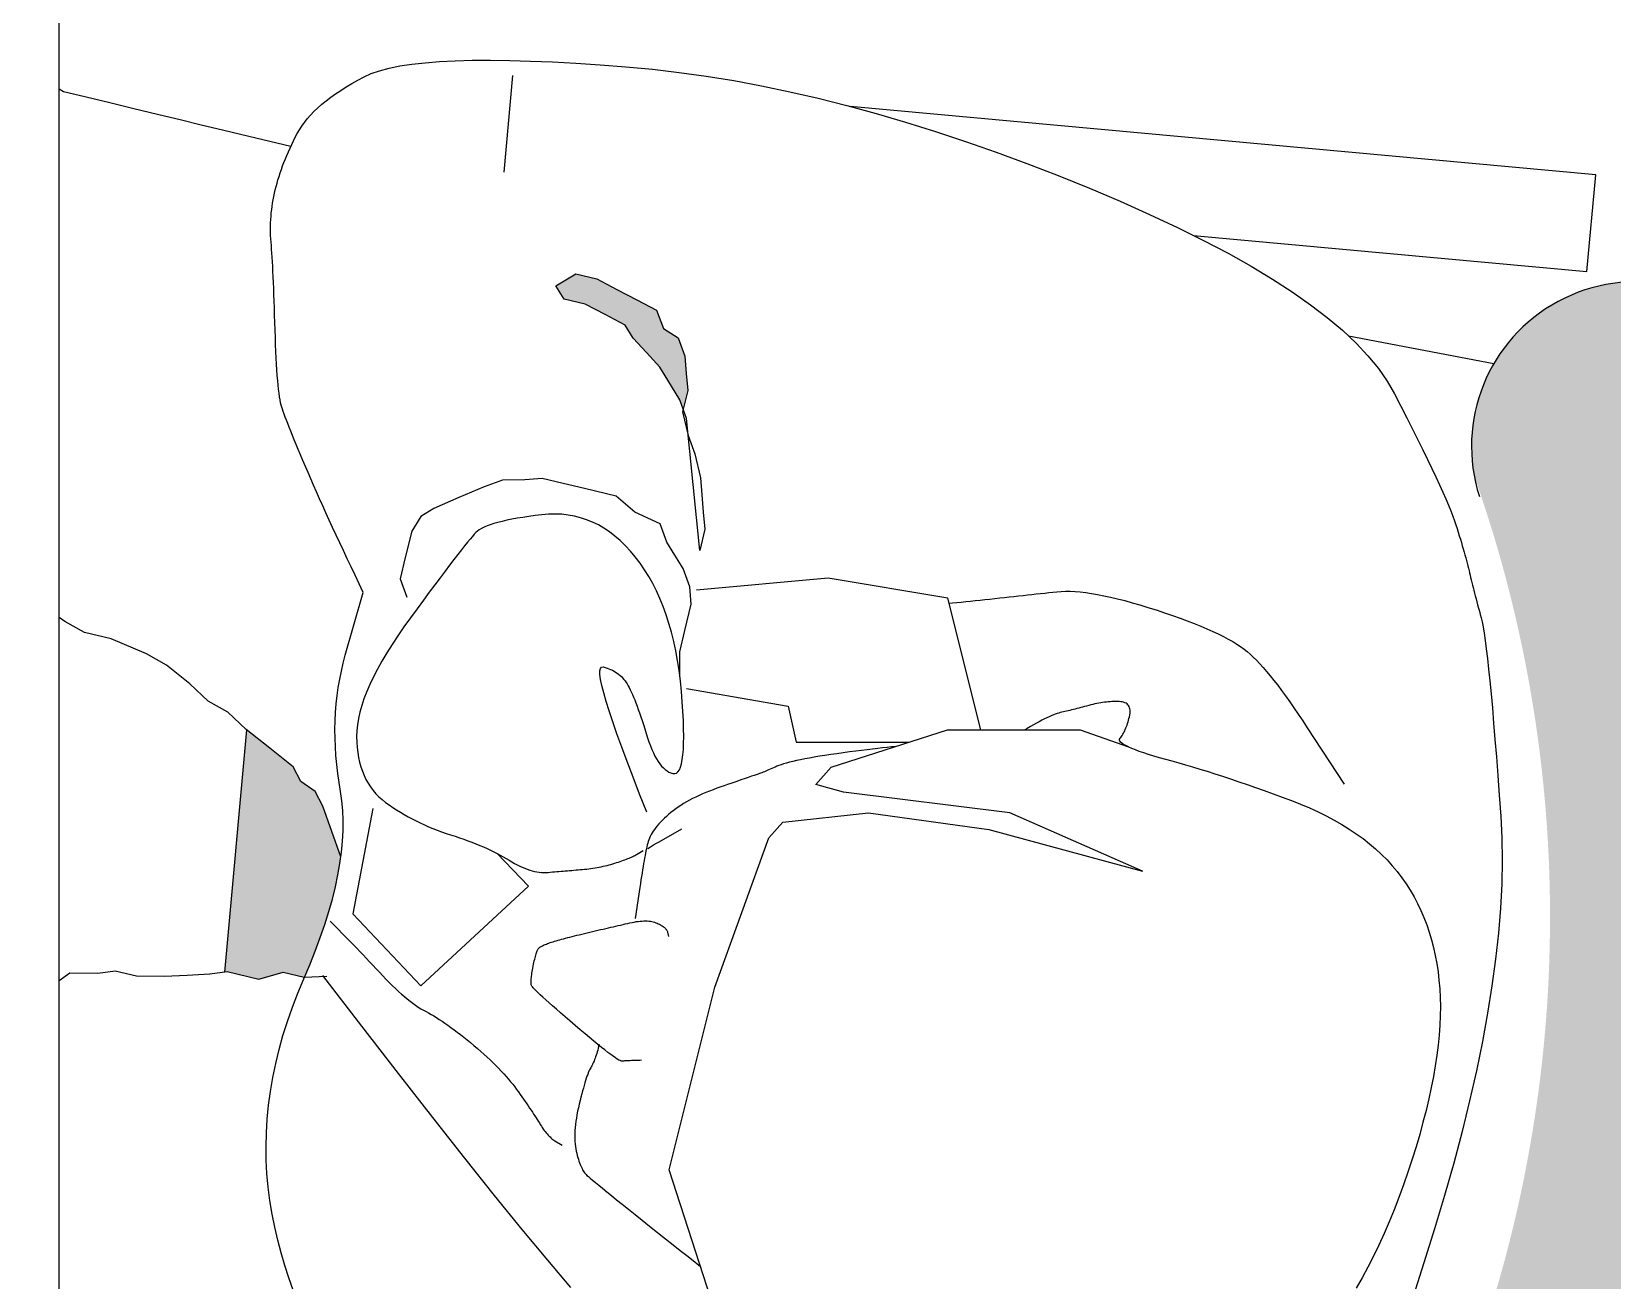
# Model space of a CAD drawing. Header units: metres. Extents: x 11076 to 23011, y 5678 to 28676.
# Drawn here: x 21451.3 to 21936.1, y 21391.9 to 21774.9 of the extents above; entities that cross this region are included whole.
import ezdxf

# ---------------------------------------------------------------- set-up
doc = ezdxf.new("R2010")
doc.units = ezdxf.units.M
doc.layers.add('_relleno', color=255, linetype='Continuous')
doc.layers.add('A_MOBILIARIO', color=43, linetype='Continuous')

# ---------------------------------------------------------------- blocks, each defined once
blk = doc.blocks.new('scrivania_4')
at = {"layer": '_relleno'}
h = blk.add_hatch(color=256, dxfattribs=at)
h.dxf.hatch_style = 1
h.paths.add_polyline_path([(306.10658, 147.59685, 0.779063), (306.02651, 147.65302, 0.228338), (305.98672, 147.2186, 0.779063), (306.07566, 147.25929, -0.219291)])
h.paths.add_polyline_path([(307.94922, 147.13716, -0.258414), (307.97246, 147.15058, 0.057489), (307.93118, 147.20573, 0.071475), (307.81981, 147.30836, 0.311745), (307.66763, 147.32143, 0.130279), (307.5646, 147.23536, 0.130279), (307.49113, 147.12301, 0.311745), (307.52184, 146.97339, 0.071475), (307.63675, 146.87474, 0.057489), (307.69634, 146.84016, -0.258414), (307.70695, 146.8648, 0.155221), (307.87134, 146.96294, 0.154697)])
h.paths.add_polyline_path([(307.94473, 147.69815, -0.258414), (307.92223, 147.71277, 0.155221), (307.85323, 147.89135, 0.154697), (307.69464, 147.9975, -0.258414), (307.68534, 148.02267, 0.057489), (307.62401, 147.99128, 0.071475), (307.50407, 147.89882, 0.311745), (307.46552, 147.75102, 0.130279), (307.53298, 147.63496, 0.130279), (307.63133, 147.54359, 0.311745), (307.78398, 147.54862, 0.071475), (307.9006, 147.64525, 0.057489)])
h.paths.add_polyline_path([(307.81612, 148.0305, 0.12086), (307.71733, 148.04578, 0.75956), (307.69464, 147.9975, -0.155221), (307.85363, 147.89085, -0.154697), (307.92223, 147.71277, 0.75956), (307.97433, 147.72426, 0.12086), (307.98118, 147.82399, 0.103151), (307.91946, 147.94388, 0.103151)])
h.paths.add_polyline_path([(307.64285, 148.03003, 0.207753), (307.61846, 148.06055), (307.46681, 147.93933, 0.207753), (307.49121, 147.90882)])
h.paths.add_polyline_path([(307.96694, 147.62457, 0.207753), (307.94255, 147.65509), (307.7909, 147.53387, 0.207753), (307.8153, 147.50336)])
h.paths.add_polyline_path([(307.65353, 146.83505), (307.50847, 146.96408, 0.207753), (307.48251, 146.93489), (307.62756, 146.80586, 0.207753)])
h.paths.add_polyline_path([(307.93428, 146.90652, 0.103151), (308.00223, 147.02299, 0.12086), (308.00064, 147.12294, 0.75956), (307.94922, 147.13716, -0.155221), (307.87091, 146.96246, -0.154697), (307.70695, 146.8648, 0.75956), (307.72707, 146.8154, 0.12086), (307.82652, 146.82546, 0.103151)])
h.paths.add_polyline_path([(307.85346, 147.35191, 0.207753), (307.82749, 147.32272), (307.97255, 147.19369, 0.207753), (307.99852, 147.22288)])
h = blk.add_hatch(color=256, dxfattribs=at)
h.dxf.hatch_style = 1
h.paths.add_polyline_path([(306.45899, 147.41137), (306.45816, 147.41125), (306.44841, 147.4136), (306.441, 147.41138), (306.4345, 147.41294), (306.4344, 147.41294), (306.43279, 147.40916), (306.43111, 147.40493), (306.42957, 147.4008), (306.42818, 147.39677), (306.42695, 147.39283), (306.42587, 147.389), (306.42494, 147.38526), (306.42416, 147.38162), (306.42353, 147.37808), (306.42325, 147.37606), (306.42875, 147.36054), (306.4311, 147.35602), (306.43552, 147.35297), (306.43787, 147.34844), (306.44509, 147.34274), (306.4522, 147.33714)])
h.paths.add_polyline_path([(306.33364, 147.217), (306.32954, 147.22142), (306.32545, 147.22585), (306.32298, 147.22988), (306.31928, 147.23593), (306.31825, 147.23876), (306.31688, 147.23307), (306.31733, 147.22781), (306.31778, 147.22254), (306.31985, 147.21688), (306.32434, 147.21408), (306.32641, 147.20842), (306.33252, 147.20523), (306.33863, 147.20204), (306.34474, 147.19885), (306.35124, 147.19728), (306.35729, 147.20099), (306.35482, 147.20502), (306.34832, 147.20658), (306.34221, 147.20978), (306.3361, 147.21297)])
h.paths.add_polyline_path([(306.97423, 147.60915), (306.93492, 147.60915), (306.93492, 147.1577), (306.97423, 147.1577)])
h.paths.add_polyline_path([(307.03376, 147.23465), (307.03375, 147.38342), (306.97423, 147.38342), (306.97423, 147.2009), (307.02086, 147.22174, 0.414214)])
h.paths.add_polyline_path([(307.03373, 147.5322, 0.414214), (307.02082, 147.54511), (306.97423, 147.56588), (306.97423, 147.38342), (307.03375, 147.38342)])
h.paths.add_polyline_path([(306.85813, 147.6075, 0.414214), (306.84568, 147.61995), (306.6913, 147.61995, 0.414214), (306.67885, 147.6075), (306.67885, 147.54375), (306.6801, 147.54304), (306.68216, 147.54187), (306.68463, 147.54045), (306.68729, 147.53891), (306.68881, 147.53802), (306.68881, 147.60999), (306.82825, 147.60999), (306.82825, 147.1618), (306.68881, 147.1618), (306.68881, 147.24354), (306.78841, 147.24354), (306.78841, 147.1618), (306.80833, 147.1618), (306.80833, 147.60999), (306.78841, 147.60999), (306.78841, 147.32115), (306.68881, 147.32115), (306.68861, 147.45563), (306.68791, 147.45644), (306.68732, 147.4571), (306.68683, 147.4576), (306.68641, 147.45801), (306.68599, 147.45841), (306.6856, 147.45877), (306.68521, 147.45912), (306.68484, 147.45944), (306.68449, 147.45974), (306.68415, 147.46001), (306.68382, 147.46026), (306.68351, 147.46048), (306.68321, 147.46069), (306.68293, 147.46087), (306.68266, 147.46102), (306.68241, 147.46115), (306.68217, 147.46126), (306.68195, 147.46135), (306.68173, 147.46141), (306.68155, 147.46141), (306.6814, 147.46131), (306.68129, 147.46112), (306.68122, 147.46083), (306.68118, 147.46045), (306.68119, 147.45997), (306.68122, 147.45939), (306.6813, 147.45872), (306.68142, 147.45795), (306.68157, 147.45708), (306.68175, 147.45612), (306.68198, 147.45506), (306.68224, 147.45391), (306.68254, 147.45266), (306.68288, 147.45131), (306.68355, 147.44872), (306.68406, 147.44644), (306.68451, 147.44366), (306.68449, 147.44052), (306.68326, 147.43956), (306.68173, 147.43982), (306.67885, 147.44173), (306.67885, 147.16429, 0.414214), (306.6913, 147.15184), (306.84568, 147.15184, 0.414214), (306.85813, 147.16429)])
h.paths.add_polyline_path([(306.78432, 147.30873), (306.78432, 147.29379), (306.76938, 147.29379), (306.76938, 147.30873)], flags=16)
h.paths.add_polyline_path([(306.78432, 147.28881), (306.78432, 147.27387), (306.76938, 147.27387), (306.76938, 147.28881)], flags=16)
h.paths.add_polyline_path([(306.76593, 147.30873), (306.76593, 147.29379), (306.75099, 147.29379), (306.75099, 147.30873)], flags=16)
h.paths.add_polyline_path([(306.78432, 147.26889), (306.78432, 147.25395), (306.76938, 147.25395), (306.76938, 147.26889)], flags=16)
h.paths.add_polyline_path([(306.76593, 147.28881), (306.76593, 147.27387), (306.75099, 147.27387), (306.75099, 147.28881)], flags=16)
h.paths.add_polyline_path([(306.76593, 147.26889), (306.76593, 147.25395), (306.75099, 147.25395), (306.75099, 147.26889)], flags=16)
h.paths.add_polyline_path([(306.73121, 147.29127), (306.73121, 147.27135), (306.70873, 147.27135), (306.70873, 147.25143), (306.68881, 147.25143), (306.68881, 147.31119), (306.70873, 147.31119), (306.70873, 147.29127)], flags=16)
h.paths.add_polyline_path([(306.78841, 147.60999), (306.68881, 147.60999), (306.68881, 147.53802), (306.69091, 147.5368), (306.6934, 147.53534), (306.6965, 147.53351), (306.6984, 147.53238), (306.70114, 147.53071), (306.70417, 147.52883), (306.70724, 147.5269), (306.70959, 147.52539), (306.7113, 147.52429), (306.71419, 147.52243), (306.71673, 147.52077), (306.71864, 147.51952), (306.7206, 147.51822), (306.72261, 147.51689), (306.72461, 147.51549), (306.72652, 147.51397), (306.72834, 147.51233), (306.73007, 147.51059), (306.73171, 147.50872), (306.73327, 147.50675), (306.73474, 147.50466), (306.73612, 147.50247), (306.73741, 147.50015), (306.73862, 147.49772), (306.73973, 147.49519), (306.74076, 147.49253), (306.7417, 147.48977), (306.74256, 147.48689), (306.74333, 147.4839), (306.744, 147.48079), (306.74461, 147.4777), (306.74517, 147.47476), (306.74568, 147.47197), (306.74613, 147.46932), (306.74653, 147.46682), (306.74688, 147.46446), (306.74718, 147.46225), (306.74742, 147.46019), (306.74771, 147.45732), (306.74789, 147.4541), (306.74787, 147.45143), (306.74765, 147.44952), (306.74712, 147.44738), (306.74648, 147.44502), (306.74581, 147.44277), (306.74509, 147.44057), (306.74431, 147.43839), (306.74347, 147.43625), (306.74263, 147.43427), (306.74174, 147.43231), (306.74074, 147.43023), (306.73969, 147.42821), (306.73835, 147.42576), (306.73824, 147.42554), (306.73792, 147.42486), (306.73763, 147.42416), (306.73739, 147.42344), (306.73718, 147.42271), (306.737, 147.42196), (306.73687, 147.4212), (306.73677, 147.42042), (306.7367, 147.41963), (306.73667, 147.41882), (306.73668, 147.41799), (306.73673, 147.41715), (306.73681, 147.4163), (306.73693, 147.41542), (306.73709, 147.41454), (306.73728, 147.41364), (306.73767, 147.41184), (306.73796, 147.40948), (306.73797, 147.40742), (306.73764, 147.40538), (306.73675, 147.40358), (306.73541, 147.40246), (306.73374, 147.40218), (306.73199, 147.40266), (306.73031, 147.40354), (306.72868, 147.40471), (306.72721, 147.40604), (306.72576, 147.40755), (306.72472, 147.40869), (306.72357, 147.40999), (306.72234, 147.41144), (306.72102, 147.41304), (306.7196, 147.41479), (306.71809, 147.41669), (306.7165, 147.41873), (306.71481, 147.42093), (306.71302, 147.42328), (306.71115, 147.42577), (306.70919, 147.42842), (306.70713, 147.43122), (306.70508, 147.43401), (306.70313, 147.43665), (306.70129, 147.43914), (306.69955, 147.44148), (306.69792, 147.44366), (306.69639, 147.44569), (306.69497, 147.44757), (306.69365, 147.4493), (306.69243, 147.45087), (306.69132, 147.45229), (306.69031, 147.45355), (306.68941, 147.45467), (306.68861, 147.45563), (306.68881, 147.32115), (306.78841, 147.32115)], flags=17)
h.paths.add_polyline_path([(306.89685, 146.94923, 0.414214), (306.89379, 146.96664), (306.73407, 147.07851, 0.414214), (306.71666, 147.07545), (306.63921, 146.96488, 0.414214), (306.64228, 146.94747), (306.80199, 146.83559, 0.414214), (306.8194, 146.83866)])
h.paths.add_polyline_path([(306.84062, 146.89156, -0.414214), (306.84246, 146.88111), (306.81664, 146.84425, -0.414214), (306.80619, 146.84241), (306.6499, 146.9519, -0.414214), (306.64806, 146.96234), (306.67388, 146.9992, -0.414214), (306.68432, 147.00104)], flags=16)
h.paths.add_polyline_path([(306.83466, 146.95971), (306.85203, 146.98451), (306.87355, 146.96944), (306.85618, 146.94464)], flags=16)
h.paths.add_polyline_path([(306.82995, 146.89507, -0.414214), (306.83161, 146.88567), (306.80837, 146.8525, -0.414214), (306.79897, 146.85084), (306.76764, 146.87279, -0.414214), (306.76641, 146.87975), (306.76649, 146.87986, 0.414214), (306.76526, 146.88683), (306.70562, 146.9286, 0.418234), (306.69862, 146.92732, -0.41818), (306.69162, 146.92604), (306.66029, 146.94799, -0.414214), (306.65863, 146.95739), (306.68187, 146.99056, -0.414214), (306.69127, 146.99221), (306.7226, 146.97027, -0.414214), (306.72383, 146.96331), (306.72375, 146.96319, 0.414214), (306.72497, 146.95623), (306.78462, 146.91445, 0.418234), (306.79162, 146.91574, -0.41818), (306.79862, 146.91702)], flags=0)
h.paths.add_polyline_path([(306.78506, 146.94513), (306.75863, 146.96363), (306.79567, 147.0165), (306.82209, 146.99799)], flags=16)
h.paths.add_polyline_path([(306.74264, 146.97077), (306.73445, 146.9765), (306.74592, 146.99289), (306.75411, 146.98715)], flags=0)
h.paths.add_polyline_path([(306.75764, 146.99218), (306.74945, 146.99792), (306.76092, 147.0143), (306.76911, 147.00856)], flags=16)
h.paths.add_polyline_path([(306.77264, 147.01359), (306.76445, 147.01933), (306.77592, 147.03571), (306.78411, 147.02997)], flags=16)
h.paths.add_polyline_path([(306.73022, 146.97947), (306.72203, 146.9852), (306.7335, 147.00159), (306.74169, 146.99585)], flags=16)
h.paths.add_polyline_path([(306.74522, 147.00088), (306.73703, 147.00662), (306.7485, 147.023), (306.75669, 147.01726)], flags=16)
h.paths.add_polyline_path([(306.76022, 147.02229), (306.75203, 147.02803), (306.7635, 147.04441), (306.77169, 147.03867)], flags=16)
h.paths.add_polyline_path([(306.7178, 146.98817), (306.70961, 146.9939), (306.72108, 147.01029), (306.72927, 147.00455)], flags=16)
h.paths.add_polyline_path([(306.7328, 147.00958), (306.72461, 147.01532), (306.73608, 147.0317), (306.74427, 147.02596)], flags=16)
h.paths.add_polyline_path([(306.7478, 147.03099), (306.73961, 147.03673), (306.75108, 147.05311), (306.75927, 147.04737)], flags=16)
h.paths.add_polyline_path([(306.70538, 146.99687), (306.69719, 147.0026), (306.70866, 147.01899), (306.71685, 147.01325)], flags=16)
h.paths.add_polyline_path([(306.72038, 147.01828), (306.71219, 147.02402), (306.72366, 147.0404), (306.73185, 147.03466)], flags=16)
h.paths.add_polyline_path([(306.73538, 147.03969), (306.72719, 147.04543), (306.73866, 147.06181), (306.74685, 147.05607)], flags=16)
at = {"linetype": 'Continuous'}
for p, q in [((306.50967, 147.58843), (306.50967, 146.86937)), ((306.4522, 147.33714), (306.45899, 147.41137)), ((306.11426, 147.21631), (306.06962, 147.22475)), ((306.37322, 147.16613), (306.37051, 147.13646))]:
    blk.add_line(p, q, dxfattribs=at)
for points in [[(306.43785, 147.5089), (306.43922, 147.50516), (306.44047, 147.50136), (306.4416, 147.49751), (306.44263, 147.49359), (306.44353, 147.48961), (306.44432, 147.48558), (306.445, 147.48148), (306.44554, 147.47735), (306.44592, 147.4732), (306.44614, 147.46904), (306.4462, 147.46486), (306.44611, 147.46066), (306.44586, 147.45645), (306.44545, 147.45222), (306.44488, 147.44798), (306.44415, 147.44373), (306.44326, 147.43945), (306.44222, 147.43516), (306.44102, 147.43086), (306.43966, 147.42654), (306.43814, 147.4222), (306.43646, 147.41785), (306.43463, 147.41349), (306.43279, 147.40916), (306.43111, 147.40493), (306.42957, 147.4008), (306.42818, 147.39677), (306.42695, 147.39283), (306.42587, 147.389), (306.42494, 147.38526), (306.42416, 147.38162), (306.42353, 147.37808), (306.42305, 147.37463), (306.42273, 147.37129), (306.42255, 147.36804), (306.42253, 147.36489), (306.42266, 147.36183), (306.42293, 147.35888), (306.42336, 147.35602), (306.42383, 147.35323), (306.42423, 147.35045), (306.42454, 147.34771), (306.42479, 147.34499), (306.42496, 147.34229), (306.42505, 147.33962), (306.42507, 147.33697), (306.42502, 147.33435), (306.42489, 147.33175), (306.42469, 147.32917), (306.42441, 147.32662), (306.42405, 147.3241), (306.42363, 147.3216), (306.42312, 147.31913), (306.42255, 147.31668), (306.4219, 147.31425), (306.41638, 147.29495), (306.41766, 147.29229), (306.41891, 147.28969), (306.42012, 147.28713), (306.42131, 147.28462), (306.42247, 147.28216), (306.4236, 147.27975), (306.4247, 147.27738), (306.42578, 147.27506), (306.42682, 147.27278), (306.42784, 147.27056), (306.42882, 147.26838), (306.42978, 147.26625), (306.43071, 147.26416), (306.43161, 147.26213), (306.43248, 147.26014), (306.43332, 147.2582), (306.43413, 147.25632), (306.4349, 147.25453), (306.43562, 147.25282), (306.43631, 147.25119), (306.43695, 147.24965), (306.43756, 147.24819), (306.43812, 147.24681), (306.43865, 147.24552), (306.43913, 147.24431), (306.43958, 147.24319), (306.43998, 147.24215), (306.44034, 147.24119), (306.44067, 147.24032), (306.44095, 147.23953), (306.4412, 147.23882), (306.4414, 147.2382), (306.44158, 147.23756), (306.44175, 147.23681), (306.44191, 147.23595), (306.44207, 147.23497), (306.44222, 147.23388), (306.44237, 147.23268), (306.4425, 147.23137), (306.44263, 147.22995), (306.44276, 147.22841), (306.44287, 147.22676), (306.44298, 147.225), (306.44308, 147.22312), (306.44318, 147.22113), (306.44327, 147.21903), (306.44335, 147.21682), (306.44342, 147.2145), (306.4435, 147.21216), (306.44357, 147.20991), (306.44364, 147.20774), (306.44371, 147.20567), (306.44379, 147.20368), (306.44387, 147.20178), (306.44394, 147.19996), (306.44402, 147.19823), (306.4441, 147.19659), (306.44418, 147.19504), (306.44426, 147.19357), (306.44434, 147.19219), (306.44442, 147.1909), (306.4445, 147.18969), (306.44458, 147.18858), (306.44467, 147.18755), (306.44474, 147.18656), (306.4448, 147.18557), (306.44483, 147.18457), (306.44484, 147.18358), (306.44483, 147.18259), (306.4448, 147.18159), (306.44476, 147.18059), (306.44469, 147.17959), (306.4446, 147.17859), (306.44448, 147.17758), (306.44435, 147.17658), (306.4442, 147.17557), (306.44403, 147.17456), (306.44383, 147.17355), (306.44362, 147.17253), (306.44338, 147.17152), (306.44313, 147.1705), (306.44285, 147.16947), (306.44255, 147.16844), (306.44223, 147.16739), (306.44189, 147.16634), (306.44152, 147.16528), (306.44113, 147.16421), (306.44072, 147.16314), (306.44029, 147.16205), (306.43983, 147.16096), (306.43936, 147.15986), (306.43886, 147.15875), (306.43834, 147.15763), (306.43779, 147.15651), (306.43723, 147.15537), (306.43664, 147.15423), (306.436, 147.15309), (306.43527, 147.15196), (306.43446, 147.15083), (306.43356, 147.14971), (306.43258, 147.14859), (306.43151, 147.14749), (306.43036, 147.14639), (306.42911, 147.1453), (306.42779, 147.14421), (306.42638, 147.14314), (306.42488, 147.14207), (306.4233, 147.14101), (306.42163, 147.13995), (306.41988, 147.1389), (306.41804, 147.13786), (306.41611, 147.13683), (306.41395, 147.13585), (306.41141, 147.13498), (306.40849, 147.13421), (306.40519, 147.13354), (306.40151, 147.13299), (306.39745, 147.13253), (306.393, 147.13218), (306.38817, 147.13194), (306.38297, 147.1318), (306.37738, 147.13177), (306.37141, 147.13184), (306.36506, 147.13202), (306.35833, 147.1323), (306.35121, 147.13268), (306.34372, 147.13317), (306.33584, 147.13377), (306.32773, 147.13452), (306.31951, 147.13549), (306.31119, 147.13666), (306.30276, 147.13804), (306.29423, 147.13964), (306.2856, 147.14144), (306.27687, 147.14346), (306.26804, 147.14568), (306.2591, 147.14811), (306.25006, 147.15076), (306.24092, 147.15361), (306.23167, 147.15668), (306.22233, 147.15995), (306.21288, 147.16344), (306.20332, 147.16713), (306.19367, 147.17104), (306.18421, 147.17504), (306.17522, 147.17904), (306.16672, 147.18303), (306.15871, 147.18701), (306.15117, 147.19097), (306.14412, 147.19493), (306.13755, 147.19889), (306.13146, 147.20283), (306.12585, 147.20676), (306.12073, 147.21068), (306.11609, 147.2146), (306.11192, 147.2185), (306.10825, 147.2224), (306.10505, 147.22629), (306.10234, 147.23016), (306.10011, 147.23403), (306.09817, 147.23781), (306.09633, 147.24142), (306.0946, 147.24486), (306.09296, 147.24814), (306.09143, 147.25124), (306.09, 147.25418), (306.08867, 147.25694), (306.08744, 147.25954), (306.08632, 147.26197), (306.08529, 147.26423), (306.08437, 147.26632), (306.08355, 147.26824), (306.08283, 147.27), (306.08221, 147.27158), (306.08169, 147.273), (306.08127, 147.27425), (306.08092, 147.27539), (306.08057, 147.27651), (306.08024, 147.2776), (306.07992, 147.27866), (306.07961, 147.27968), (306.07932, 147.28068), (306.07904, 147.28165), (306.07877, 147.28259), (306.07852, 147.28349), (306.07827, 147.28437), (306.07804, 147.28522), (306.07783, 147.28604), (306.07762, 147.28682), (306.07744, 147.28758), (306.07726, 147.28831), (306.07709, 147.28901), (306.07693, 147.2897), (306.07676, 147.29042), (306.07658, 147.29116), (306.0764, 147.29192), (306.0762, 147.2927), (306.076, 147.2935), (306.07579, 147.29433), (306.07557, 147.29518), (306.07535, 147.29605), (306.07511, 147.29694), (306.07487, 147.29786), (306.07462, 147.29879), (306.07436, 147.29975), (306.07409, 147.30073), (306.07381, 147.30174), (306.07353, 147.30276), (306.07324, 147.30397), (306.07293, 147.30553), (306.07262, 147.30743), (306.07229, 147.30967), (306.07196, 147.31226), (306.07161, 147.31519), (306.07125, 147.31847), (306.07088, 147.3221), (306.0705, 147.32607), (306.07011, 147.33039), (306.06971, 147.33505), (306.0693, 147.34005), (306.06887, 147.3454), (306.06844, 147.3511), (306.06799, 147.35714), (306.06754, 147.36353), (306.0672, 147.37021), (306.0671, 147.37714), (306.06724, 147.38433), (306.06763, 147.39177), (306.06825, 147.39945), (306.06912, 147.40739), (306.07023, 147.41558), (306.07158, 147.42402), (306.07318, 147.43271), (306.07501, 147.44165), (306.07709, 147.45084), (306.07941, 147.46028), (306.08197, 147.46997), (306.08477, 147.47992), (306.08782, 147.49011), (306.0911, 147.50056), (306.09444, 147.51085)], [(306.42887, 147.41242), (306.41696, 147.42797), (306.40574, 147.44249), (306.39521, 147.45599), (306.38536, 147.46846), (306.3762, 147.47991), (306.36773, 147.49033), (306.35994, 147.49973), (306.35284, 147.50811)], [(306.18172, 147.34235), (306.18078, 147.34276), (306.1797, 147.34318), (306.17849, 147.34362), (306.17714, 147.34408), (306.17565, 147.34455), (306.17402, 147.34503), (306.17226, 147.34554), (306.17036, 147.34606), (306.16837, 147.3466), (306.16631, 147.34718), (306.16421, 147.34779), (306.16204, 147.34844), (306.15983, 147.34912), (306.15755, 147.34983), (306.15522, 147.35058), (306.15283, 147.35136), (306.15039, 147.35217), (306.14789, 147.35302), (306.14534, 147.3539), (306.14273, 147.35481), (306.14007, 147.35576), (306.13735, 147.35674), (306.13457, 147.35775), (306.13174, 147.3588), (306.12893, 147.35989), (306.1262, 147.36104), (306.12358, 147.36223), (306.12104, 147.36348), (306.1186, 147.36477), (306.11625, 147.36612), (306.114, 147.36752), (306.11184, 147.36897), (306.10977, 147.37047), (306.10779, 147.37203), (306.10591, 147.37363), (306.10412, 147.37529), (306.10242, 147.377), (306.10081, 147.37876), (306.0993, 147.38057), (306.09789, 147.38244), (306.09655, 147.38435), (306.0953, 147.38631), (306.09413, 147.38833), (306.09303, 147.3904), (306.09202, 147.39252), (306.09109, 147.39469), (306.09023, 147.39691), (306.08946, 147.39919), (306.08876, 147.40151), (306.08814, 147.40389), (306.08761, 147.40632), (306.08715, 147.4088), (306.08677, 147.41133), (306.08648, 147.41391), (306.08626, 147.41654), (306.08612, 147.41923), (306.08606, 147.42198), (306.0861, 147.42481), (306.08622, 147.42771), (306.08644, 147.4307), (306.08674, 147.43377), (306.08714, 147.43691), (306.08762, 147.44014), (306.08819, 147.44344), (306.08885, 147.44683), (306.08961, 147.45029), (306.09045, 147.45383), (306.09138, 147.45745), (306.0924, 147.46115), (306.09351, 147.46493), (306.09471, 147.46879), (306.096, 147.47273), (306.09736, 147.47666), (306.09877, 147.48051), (306.10023, 147.48428), (306.10174, 147.48797), (306.1033, 147.49158), (306.10492, 147.4951), (306.10658, 147.49854), (306.10829, 147.5019), (306.11006, 147.50517), (306.11187, 147.50836)], [(306.30984, 147.51151), (306.32258, 147.47206), (306.30857, 147.41605), (306.29201, 147.37022), (306.28774, 147.36538), (306.26144, 147.36259), (306.2245, 147.36768), (306.17738, 147.38041), (306.21813, 147.36259), (306.26908, 147.35622), (306.27759, 147.35389), (306.27291, 147.34859), (306.23724, 147.33713), (306.19648, 147.33713), (306.18172, 147.34235), (306.18252, 147.34196), (306.18319, 147.34159), (306.18372, 147.34123), (306.18411, 147.34089), (306.18436, 147.34057), (306.18448, 147.34026), (306.18446, 147.33997), (306.1843, 147.33969), (306.18408, 147.33941), (306.18386, 147.33912), (306.18365, 147.3388), (306.18344, 147.33847), (306.18324, 147.33812), (306.18305, 147.33776), (306.18286, 147.33737), (306.18268, 147.33697), (306.1825, 147.33654), (306.18233, 147.3361), (306.18216, 147.33564), (306.182, 147.33517), (306.18185, 147.33467), (306.1817, 147.33416), (306.18156, 147.33363), (306.18142, 147.33308), (306.18131, 147.33254), (306.18123, 147.33203), (306.1812, 147.33155), (306.18121, 147.33111), (306.18127, 147.3307), (306.18136, 147.33033), (306.1815, 147.32999), (306.18168, 147.32968), (306.1819, 147.32941), (306.18216, 147.32917), (306.18246, 147.32897), (306.18281, 147.32879), (306.18319, 147.32865), (306.18362, 147.32855), (306.18409, 147.32848), (306.1846, 147.32844), (306.18514, 147.32843), (306.18568, 147.32842), (306.18623, 147.32843), (306.18678, 147.32845), (306.18734, 147.32849), (306.18791, 147.32853), (306.18848, 147.32859), (306.18906, 147.32866), (306.18964, 147.32874), (306.19023, 147.32883), (306.19083, 147.32893), (306.19144, 147.32905), (306.19205, 147.32918), (306.19266, 147.32932), (306.19329, 147.32947), (306.19391, 147.32964), (306.19454, 147.3298), (306.19516, 147.32997), (306.19576, 147.33013), (306.19635, 147.33028), (306.19694, 147.33043), (306.19751, 147.33058), (306.19807, 147.33073), (306.19862, 147.33087), (306.19916, 147.331), (306.19968, 147.33113), (306.2002, 147.33126), (306.2007, 147.33139), (306.2012, 147.3315), (306.20168, 147.33162), (306.20215, 147.33173), (306.20261, 147.33184), (306.20309, 147.33196), (306.2036, 147.33212), (306.20415, 147.33231), (306.20474, 147.33254), (306.20537, 147.33279), (306.20604, 147.33309), (306.20674, 147.33342), (306.20749, 147.33378), (306.20827, 147.33418), (306.20909, 147.33461), (306.20995, 147.33508), (306.21085, 147.33558), (306.21178, 147.33611), (306.21276, 147.33668), (306.21351, 147.33713)], [(306.34405, 147.43359), (306.3442, 147.43419), (306.34435, 147.43477), (306.3445, 147.43533), (306.34465, 147.43587), (306.34481, 147.43638), (306.34496, 147.43688), (306.34512, 147.43735), (306.34528, 147.43781), (306.34544, 147.43824), (306.34561, 147.43866), (306.34577, 147.43905), (306.34594, 147.43942), (306.34611, 147.43977), (306.34628, 147.44011), (306.34645, 147.44042), (306.34662, 147.44071), (306.3468, 147.44101), (306.34699, 147.44137), (306.34718, 147.44178), (306.34737, 147.44225), (306.34757, 147.44276), (306.34778, 147.44333), (306.34799, 147.44395), (306.34821, 147.44462), (306.34844, 147.44535), (306.34867, 147.44613), (306.3489, 147.44696), (306.34915, 147.44784), (306.34939, 147.44877), (306.34965, 147.44976), (306.34991, 147.4508), (306.35018, 147.45189), (306.35043, 147.45299), (306.35066, 147.45407), (306.35086, 147.45512), (306.35104, 147.45614), (306.35119, 147.45713), (306.35131, 147.4581), (306.35141, 147.45904), (306.35148, 147.45996), (306.35152, 147.46084), (306.35153, 147.4617), (306.35152, 147.46253), (306.35149, 147.46334), (306.35142, 147.46412), (306.35133, 147.46487), (306.35121, 147.46559), (306.35107, 147.46629), (306.35091, 147.46696), (306.35075, 147.4676), (306.35058, 147.4682), (306.35041, 147.46878), (306.35023, 147.46933), (306.35005, 147.46986), (306.34987, 147.47035), (306.34969, 147.47081), (306.3495, 147.47125), (306.3493, 147.47165), (306.34911, 147.47202), (306.34891, 147.47237), (306.3487, 147.47269), (306.3485, 147.47297), (306.34828, 147.47323), (306.34807, 147.47346), (306.34778, 147.47373), (306.34734, 147.47411), (306.34677, 147.4746), (306.34604, 147.47521), (306.34518, 147.47593), (306.34417, 147.47676), (306.34301, 147.4777), (306.34171, 147.47875), (306.34027, 147.47992), (306.33868, 147.48119), (306.33695, 147.48258), (306.33507, 147.48409), (306.33305, 147.4857), (306.33089, 147.48742), (306.32858, 147.48926), (306.32612, 147.49121), (306.32367, 147.49316), (306.32135, 147.495), (306.31918, 147.49673), (306.31715, 147.49834), (306.31526, 147.49985), (306.31351, 147.50124), (306.31304, 147.50162)], [(306.42657, 147.39578), (306.4257, 147.39664), (306.42482, 147.39751), (306.42393, 147.39841), (306.42302, 147.39932), (306.42211, 147.40024), (306.42119, 147.40118), (306.42026, 147.40214), (306.41932, 147.40311), (306.41837, 147.4041), (306.41741, 147.4051), (306.41644, 147.40612), (306.41546, 147.40716), (306.41447, 147.40821), (306.41347, 147.40928), (306.41246, 147.41036), (306.41144, 147.41146), (306.41043, 147.41254), (306.40943, 147.41358), (306.40844, 147.41458), (306.40748, 147.41553), (306.40653, 147.41643), (306.40559, 147.4173), (306.40468, 147.41812), (306.40377, 147.41889), (306.40289, 147.41962), (306.40202, 147.42031), (306.40117, 147.42095), (306.40033, 147.42155), (306.39951, 147.4221), (306.39871, 147.42261), (306.39792, 147.42308), (306.39715, 147.4235), (306.39637, 147.42391), (306.39558, 147.42436), (306.39477, 147.42483), (306.39394, 147.42534), (306.39309, 147.42588), (306.39222, 147.42646), (306.39133, 147.42706), (306.39042, 147.4277), (306.3895, 147.42836), (306.38855, 147.42906), (306.38758, 147.42979), (306.3866, 147.43055), (306.38559, 147.43134), (306.38457, 147.43217), (306.38353, 147.43302), (306.38246, 147.43391), (306.38141, 147.43481), (306.38038, 147.4357), (306.37939, 147.43659), (306.37843, 147.43746), (306.3775, 147.43833), (306.3766, 147.43919), (306.37574, 147.44005), (306.3749, 147.44089), (306.3741, 147.44173), (306.37333, 147.44256), (306.37259, 147.44338), (306.37189, 147.4442), (306.37121, 147.44501), (306.37057, 147.44581), (306.36996, 147.4466), (306.36938, 147.44738), (306.36882, 147.44815), (306.36828, 147.44891), (306.36775, 147.44965), (306.36725, 147.45037), (306.36676, 147.45107), (306.36628, 147.45176), (306.36582, 147.45242), (306.36537, 147.45308), (306.36495, 147.45371), (306.36453, 147.45433), (306.36414, 147.45492), (306.36376, 147.45551), (306.36339, 147.45607), (306.36304, 147.45662), (306.36271, 147.45715), (306.36239, 147.45766), (306.36209, 147.45816), (306.36178, 147.45863), (306.36148, 147.45908), (306.36118, 147.45951), (306.36088, 147.45992), (306.36058, 147.46032), (306.36028, 147.46069), (306.35998, 147.46104), (306.35969, 147.46137), (306.3594, 147.46167), (306.35911, 147.46196), (306.35882, 147.46223), (306.35854, 147.46248), (306.35825, 147.4627), (306.35797, 147.46291), (306.35769, 147.4631), (306.35544, 147.4645)], [(306.33103, 147.43845), (306.33162, 147.43846), (306.33217, 147.43848), (306.3327, 147.4385), (306.3332, 147.43852), (306.33367, 147.43853), (306.33412, 147.43855), (306.33454, 147.43857), (306.33494, 147.43858), (306.3353, 147.4386), (306.33564, 147.43861), (306.33596, 147.43863), (306.33624, 147.43864), (306.3365, 147.43866), (306.33673, 147.43867), (306.33694, 147.43869), (306.33711, 147.4387), (306.33732, 147.43867), (306.33763, 147.43855), (306.33802, 147.43835), (306.3385, 147.43806), (306.33908, 147.43768), (306.33975, 147.43721), (306.34051, 147.43666), (306.34136, 147.43601), (306.3423, 147.43528), (306.34333, 147.43447), (306.34445, 147.43356), (306.34567, 147.43257), (306.34698, 147.43149), (306.34838, 147.43032), (306.34987, 147.42907), (306.35145, 147.42773), (306.35303, 147.42638), (306.3545, 147.42511), (306.35588, 147.42392), (306.35717, 147.4228), (306.35835, 147.42176), (306.35943, 147.4208), (306.36042, 147.41992), (306.3613, 147.41912), (306.36209, 147.41839), (306.36278, 147.41774), (306.36337, 147.41717), (306.36386, 147.41668), (306.36425, 147.41626), (306.36454, 147.41592), (306.36473, 147.41566), (306.36483, 147.41548), (306.36487, 147.41532), (306.3649, 147.41513), (306.36492, 147.41491), (306.36493, 147.41467), (306.36493, 147.4144), (306.36492, 147.4141), (306.3649, 147.41377), (306.36487, 147.41342), (306.36483, 147.41304), (306.36478, 147.41263), (306.36472, 147.41219), (306.36465, 147.41173), (306.36457, 147.41124), (306.36448, 147.41072), (306.36438, 147.41017), (306.36427, 147.40959), (306.36416, 147.40901), (306.36404, 147.40847), (306.36393, 147.40795), (306.36381, 147.40747), (306.3637, 147.40701), (306.36359, 147.40659), (306.36348, 147.4062), (306.36337, 147.40583), (306.36326, 147.4055), (306.36315, 147.40519), (306.36304, 147.40492), (306.36293, 147.40468), (306.36282, 147.40446), (306.36271, 147.40428), (306.3626, 147.40412), (306.36249, 147.404), (306.36238, 147.40389), (306.36223, 147.40378), (306.36207, 147.40366), (306.36188, 147.40355), (306.36166, 147.40343), (306.36142, 147.4033), (306.36116, 147.40318), (306.36087, 147.40305), (306.36056, 147.40292), (306.36022, 147.40279), (306.35986, 147.40265), (306.35948, 147.40251), (306.35907, 147.40237), (306.35864, 147.40223), (306.35818, 147.40208), (306.3577, 147.40193), (306.35719, 147.40178), (306.35667, 147.40163), (306.35612, 147.40147), (306.35555, 147.40131), (306.35495, 147.40115), (306.35434, 147.40098), (306.3537, 147.40081), (306.35303, 147.40064), (306.35235, 147.40046), (306.35164, 147.40029), (306.35091, 147.4001), (306.35016, 147.39992), (306.34939, 147.39973), (306.34859, 147.39954), (306.34777, 147.39935), (306.34693, 147.39916), (306.34608, 147.39896), (306.34524, 147.39876), (306.34441, 147.39857), (306.3436, 147.39838), (306.34279, 147.3982), (306.342, 147.39801), (306.34122, 147.39783), (306.34044, 147.39766), (306.33968, 147.39748), (306.33893, 147.3973), (306.33819, 147.39713), (306.33745, 147.39696), (306.33673, 147.3968), (306.33602, 147.39663), (306.33533, 147.39647), (306.33464, 147.39631), (306.33397, 147.39617), (306.33331, 147.39604), (306.33268, 147.39593), (306.33207, 147.39585), (306.33147, 147.39578), (306.3309, 147.39573), (306.33035, 147.39571), (306.32982, 147.3957), (306.3293, 147.39572), (306.32881, 147.39575), (306.32834, 147.39581), (306.32788, 147.39589), (306.32745, 147.39598), (306.32704, 147.3961), (306.32665, 147.39624), (306.32627, 147.39639), (306.32592, 147.39656), (306.32559, 147.39673), (306.32528, 147.3969), (306.32499, 147.39707), (306.32471, 147.39724), (306.32446, 147.3974), (306.32423, 147.39757), (306.32402, 147.39774), (306.32383, 147.39791), (306.32366, 147.39808), (306.32351, 147.39825), (306.32338, 147.39842), (306.32327, 147.39859), (306.32318, 147.39876), (306.32311, 147.39893), (306.32306, 147.3991), (306.32274, 147.40047)], [(306.41348, 147.36118), (306.41955, 147.39358), (306.39873, 147.41563), (306.36567, 147.385), (306.37534, 147.37501)], [(306.50967, 147.41402), (306.5064, 147.41166), (306.49782, 147.41172), (306.49249, 147.411), (306.48599, 147.41257), (306.47741, 147.41263), (306.47045, 147.4123), (306.46349, 147.41197), (306.45816, 147.41125), (306.44841, 147.4136), (306.441, 147.41138), (306.4345, 147.41294), (306.42754, 147.41262)], [(306.25303, 147.3422), (306.25308, 147.34221), (306.25434, 147.34233), (306.25568, 147.34248), (306.2571, 147.34264), (306.2586, 147.34281), (306.26017, 147.343), (306.26182, 147.3432), (306.26355, 147.34342), (306.26536, 147.34365), (306.26724, 147.3439), (306.2692, 147.34417), (306.27115, 147.34443), (306.27302, 147.3447), (306.27479, 147.34497), (306.27647, 147.34523), (306.27806, 147.3455), (306.27956, 147.34576), (306.28097, 147.34602), (306.28228, 147.34628), (306.28351, 147.34653), (306.28464, 147.34679), (306.28569, 147.34704), (306.28664, 147.3473), (306.2875, 147.34755), (306.28827, 147.3478), (306.28895, 147.34804), (306.28954, 147.34829), (306.29007, 147.34853), (306.29059, 147.34876), (306.2911, 147.34898), (306.29158, 147.3492), (306.29206, 147.3494), (306.29251, 147.34959), (306.29295, 147.34977), (306.29338, 147.34995), (306.29379, 147.35011), (306.29418, 147.35026), (306.29456, 147.35041), (306.29492, 147.35054), (306.29526, 147.35067), (306.29559, 147.35078), (306.29591, 147.35089), (306.2962, 147.35098), (306.29652, 147.35108), (306.2969, 147.35121), (306.29733, 147.35135), (306.29781, 147.35151), (306.29835, 147.35169), (306.29894, 147.3519), (306.29959, 147.35212), (306.3003, 147.35236), (306.30106, 147.35262), (306.30187, 147.35291), (306.30274, 147.35321), (306.30367, 147.35354), (306.30465, 147.35388), (306.30569, 147.35425), (306.30678, 147.35463), (306.30793, 147.35504), (306.30909, 147.35546), (306.31021, 147.35589), (306.31131, 147.35633), (306.31238, 147.35678), (306.31341, 147.35725), (306.31442, 147.35772), (306.31539, 147.35821), (306.31633, 147.35871), (306.31725, 147.35921), (306.31813, 147.35973), (306.31898, 147.36026), (306.31979, 147.3608), (306.32058, 147.36135), (306.32134, 147.36191), (306.32206, 147.36248), (306.32276, 147.36307), (306.32342, 147.36365), (306.32405, 147.36424), (306.32464, 147.36481), (306.3252, 147.36538), (306.32572, 147.36595), (306.32621, 147.36651), (306.32666, 147.36706), (306.32708, 147.36762), (306.32746, 147.36816), (306.32781, 147.3687), (306.32812, 147.36924), (306.3284, 147.36977), (306.32865, 147.37029), (306.32886, 147.37081), (306.32903, 147.37133), (306.32917, 147.37184), (306.32929, 147.37237), (306.32942, 147.37294), (306.32955, 147.37356), (306.32969, 147.37421), (306.32983, 147.37491), (306.32997, 147.37566), (306.33011, 147.37644), (306.33026, 147.37727), (306.33042, 147.37814), (306.33057, 147.37906), (306.33073, 147.38001), (306.3309, 147.38102), (306.33106, 147.38206), (306.33124, 147.38314), (306.33141, 147.38427), (306.33159, 147.38544), (306.33303, 147.39498)], [(306.32945, 147.36232), (306.33164, 147.35679), (306.33365, 147.35163), (306.33548, 147.34684), (306.33712, 147.34241), (306.33859, 147.33835), (306.33988, 147.33466), (306.34098, 147.33133), (306.34191, 147.32837), (306.34265, 147.32577), (306.34321, 147.32354), (306.3436, 147.32167), (306.3438, 147.32017), (306.34382, 147.31904), (306.34367, 147.31827), (306.34333, 147.31787), (306.34281, 147.31783), (306.34221, 147.31799), (306.34163, 147.31817), (306.34106, 147.31837), (306.34052, 147.3186), (306.34, 147.31884), (306.33949, 147.31911), (306.339, 147.31941), (306.33853, 147.31972), (306.33809, 147.32006), (306.33765, 147.32042), (306.33724, 147.3208), (306.33685, 147.3212), (306.33648, 147.32163), (306.33612, 147.32208), (306.33578, 147.32255), (306.33546, 147.32304), (306.33515, 147.32357), (306.33483, 147.32416), (306.33451, 147.3248), (306.33418, 147.3255), (306.33384, 147.32625), (306.33349, 147.32706), (306.33314, 147.32793), (306.33278, 147.32885), (306.33241, 147.32982), (306.33204, 147.33085), (306.33166, 147.33193), (306.33127, 147.33308), (306.33088, 147.33427), (306.33048, 147.33552), (306.33007, 147.33683), (306.32966, 147.33819), (306.32924, 147.33954), (306.3288, 147.34082), (306.32835, 147.34201), (306.3279, 147.34313), (306.32742, 147.34417), (306.32694, 147.34514), (306.32645, 147.34602), (306.32594, 147.34683), (306.32542, 147.34756), (306.32489, 147.34821), (306.32434, 147.34878), (306.32379, 147.34928), (306.32322, 147.3497), (306.32264, 147.35004), (306.32205, 147.3503), (306.32145, 147.35049), (306.32087, 147.35053), (306.32034, 147.35035), (306.31987, 147.34996), (306.31945, 147.34936), (306.3191, 147.34854), (306.31879, 147.3475), (306.31855, 147.34625), (306.31835, 147.34479), (306.31822, 147.34311), (306.31814, 147.34121), (306.31811, 147.3391), (306.31814, 147.33678), (306.31823, 147.33424), (306.31837, 147.33148), (306.31857, 147.32851), (306.31882, 147.32533), (306.31914, 147.32208), (306.31954, 147.31892), (306.32001, 147.31586), (306.32055, 147.31288), (306.32117, 147.30999), (306.32187, 147.30719), (306.32264, 147.30448), (306.32348, 147.30186), (306.3244, 147.29932), (306.3254, 147.29688), (306.32647, 147.29452), (306.32762, 147.29226), (306.32884, 147.29009), (306.33014, 147.288), (306.33151, 147.286), (306.33296, 147.2841), (306.33446, 147.2823), (306.33601, 147.28064), (306.33759, 147.2791), (306.33921, 147.2777), (306.34087, 147.27643), (306.34257, 147.27529), (306.3443, 147.27429), (306.34607, 147.27342), (306.34789, 147.27267), (306.34974, 147.27206), (306.35163, 147.27158), (306.35356, 147.27124), (306.35552, 147.27102), (306.35753, 147.27094), (306.35957, 147.27098), (306.36165, 147.27117), (306.3637, 147.27142), (306.36565, 147.27168), (306.36748, 147.27196), (306.36922, 147.27224), (306.37085, 147.27254), (306.37238, 147.27285), (306.3738, 147.27318), (306.37511, 147.27351), (306.37632, 147.27386), (306.37743, 147.27421), (306.37843, 147.27458), (306.37933, 147.27497), (306.38013, 147.27536), (306.38081, 147.27576), (306.3814, 147.27618), (306.38188, 147.27661), (306.38236, 147.27712), (306.38294, 147.27778), (306.38362, 147.27859), (306.38441, 147.27955), (306.3853, 147.28065), (306.3863, 147.28191), (306.3874, 147.28332), (306.3886, 147.28488), (306.3899, 147.28658), (306.39131, 147.28844), (306.39282, 147.29045), (306.39444, 147.2926), (306.39615, 147.29491), (306.39797, 147.29737), (306.3999, 147.29997), (306.40193, 147.30273), (306.40394, 147.30552), (306.40582, 147.30825), (306.40758, 147.31091), (306.4092, 147.3135), (306.41069, 147.31601), (306.41204, 147.31846), (306.41327, 147.32084), (306.41437, 147.32316), (306.41534, 147.3254), (306.41617, 147.32757), (306.41688, 147.32967), (306.41745, 147.33171), (306.4179, 147.33367), (306.41821, 147.33557), (306.41839, 147.3374), (306.41844, 147.33915), (306.41839, 147.34085), (306.41828, 147.34248), (306.41809, 147.34406), (306.41784, 147.34558), (306.41752, 147.34705), (306.41713, 147.34845), (306.41668, 147.3498), (306.41616, 147.3511), (306.41557, 147.35233), (306.41491, 147.3535), (306.41419, 147.35462), (306.4134, 147.35568), (306.41254, 147.35669), (306.41161, 147.35763), (306.41061, 147.35852), (306.40955, 147.35935), (306.40845, 147.36014), (306.40732, 147.36091), (306.40618, 147.36165), (306.40501, 147.36238), (306.40383, 147.36308), (306.40263, 147.36376), (306.40142, 147.36441), (306.40018, 147.36505), (306.39892, 147.36566), (306.39765, 147.36625), (306.39635, 147.36681), (306.39504, 147.36736), (306.39371, 147.36788), (306.39236, 147.36838), (306.39099, 147.36886), (306.3896, 147.36932), (306.38822, 147.36976), (306.38687, 147.37021), (306.38556, 147.37067), (306.38429, 147.37113), (306.38305, 147.3716), (306.38184, 147.37207), (306.38067, 147.37255), (306.37953, 147.37303), (306.37843, 147.37352), (306.37737, 147.37401), (306.37633, 147.37451), (306.37534, 147.37501), (306.37437, 147.37551), (306.37345, 147.37603), (306.37255, 147.37654), (306.37169, 147.37707), (306.37086, 147.37757), (306.37004, 147.37805), (306.36922, 147.37848), (306.36842, 147.37888), (306.36763, 147.37924), (306.36686, 147.37956), (306.36609, 147.37985), (306.36533, 147.38011), (306.36459, 147.38032), (306.36386, 147.3805), (306.36314, 147.38064), (306.36243, 147.38075), (306.36173, 147.38082), (306.36104, 147.38086), (306.36037, 147.38086), (306.3597, 147.38082), (306.35905, 147.38076), (306.35839, 147.3807), (306.35773, 147.38065), (306.35707, 147.38059), (306.35641, 147.38053), (306.35575, 147.38048), (306.3551, 147.38042), (306.35444, 147.38037), (306.35378, 147.38031), (306.35312, 147.38025), (306.35246, 147.3802), (306.3518, 147.38014), (306.35114, 147.38008), (306.35049, 147.38003), (306.34983, 147.37997), (306.34917, 147.37992), (306.34851, 147.37986), (306.34786, 147.37979), (306.34722, 147.37971), (306.34657, 147.37963), (306.34594, 147.37954), (306.34531, 147.37944), (306.34468, 147.37933), (306.34406, 147.37921), (306.34344, 147.37909), (306.34283, 147.37896), (306.34222, 147.37882), (306.34162, 147.37867), (306.34102, 147.37852), (306.34043, 147.37836), (306.33984, 147.37818), (306.33925, 147.37801), (306.33868, 147.37783), (306.33813, 147.37765), (306.3376, 147.37747), (306.33709, 147.37729), (306.3366, 147.37712), (306.33614, 147.37694), (306.33569, 147.37677), (306.33526, 147.3766), (306.33486, 147.37644), (306.33447, 147.37627), (306.33411, 147.37611), (306.33376, 147.37595), (306.33344, 147.37579), (306.33313, 147.37563), (306.33285, 147.37547), (306.33259, 147.37532), (306.33057, 147.37408)], [(306.42325, 147.37606), (306.42875, 147.36054), (306.4311, 147.35602), (306.43552, 147.35297), (306.43787, 147.34844), (306.44509, 147.34274), (306.45232, 147.33704), (306.45792, 147.33173), (306.46397, 147.32829), (306.46956, 147.32299), (306.47679, 147.31728), (306.48284, 147.31385), (306.49376, 147.30923), (306.50189, 147.30728), (306.50793, 147.30384), (306.50967, 147.30264)], [(306.32914, 147.37349), (306.32826, 147.37294), (306.32737, 147.37241), (306.3265, 147.3719), (306.32563, 147.37141), (306.31867, 147.3675)], [(306.2367, 147.2983), (306.23567, 147.2982), (306.23436, 147.29806), (306.233, 147.29793), (306.23162, 147.29778), (306.23019, 147.29764), (306.22874, 147.29748), (306.22724, 147.29733), (306.22572, 147.29716), (306.22418, 147.297), (306.22267, 147.29684), (306.22118, 147.29668), (306.2197, 147.29652), (306.21825, 147.29636), (306.21682, 147.2962), (306.21541, 147.29605), (306.21402, 147.2959), (306.21265, 147.29575), (306.2113, 147.2956), (306.20998, 147.29545), (306.20867, 147.29531), (306.20738, 147.29516), (306.20611, 147.29502), (306.20487, 147.29488), (306.20364, 147.29475), (306.20238, 147.29464), (306.20104, 147.29459), (306.19961, 147.29461), (306.19809, 147.29469), (306.19649, 147.29482), (306.1948, 147.29502), (306.19303, 147.29528), (306.19117, 147.2956), (306.18922, 147.29598), (306.18719, 147.29643), (306.18507, 147.29693), (306.18287, 147.29749), (306.18057, 147.29812), (306.1782, 147.29881), (306.17574, 147.29955), (306.17319, 147.30036), (306.17065, 147.3012), (306.16822, 147.30203), (306.16589, 147.30286), (306.16367, 147.30368), (306.16156, 147.30449), (306.15955, 147.3053), (306.15765, 147.30611), (306.15585, 147.30691), (306.15416, 147.3077), (306.15258, 147.30849), (306.1511, 147.30927), (306.14973, 147.31005), (306.14846, 147.31082), (306.14731, 147.31158), (306.14625, 147.31234), (306.14531, 147.3131), (306.1444, 147.3139), (306.14346, 147.31478), (306.14248, 147.31575), (306.14147, 147.31682), (306.14043, 147.31797), (306.13936, 147.31921), (306.13826, 147.32053), (306.13712, 147.32195), (306.13595, 147.32345), (306.13475, 147.32505), (306.13352, 147.32673), (306.13225, 147.3285), (306.13095, 147.33035), (306.12962, 147.3323), (306.12826, 147.33433), (306.12686, 147.33646), (306.11557, 147.35379)], [(306.31727, 147.32447), (306.28607, 147.32985), (306.28362, 147.34088), (306.24892, 147.34088)], [(306.227, 147.33713), (306.23708, 147.29677), (306.27382, 147.29064), (306.31423, 147.29431)], [(306.31927, 147.32007), (306.31933, 147.31317), (306.31777, 147.30667), (306.31581, 147.29855), (306.31626, 147.29328), (306.31833, 147.28762), (306.3208, 147.28359), (306.32327, 147.27956), (306.32534, 147.2739), (306.33308, 147.27032), (306.33879, 147.2655), (306.34854, 147.26315), (306.35504, 147.26158), (306.36154, 147.26002), (306.36681, 147.26047), (306.3737, 147.26053), (306.37936, 147.2626), (306.38704, 147.26591), (306.39471, 147.26922), (306.39874, 147.27169), (306.40154, 147.27617), (306.4035, 147.2843), (306.40507, 147.2908), (306.40299, 147.29645)], [(306.18287, 147.29749), (306.18057, 147.29812), (306.1782, 147.29881)], [(306.16174, 147.1855), (306.0411, 147.19655), (306.03839, 147.16689), (306.26709, 147.14594)], [(306.50967, 147.14059), (306.50833, 147.14136), (306.50183, 147.14292), (306.49371, 147.14488), (306.48721, 147.14645), (306.47908, 147.1484), (306.47258, 147.14997), (306.46608, 147.15154), (306.45958, 147.1531), (306.45145, 147.15506), (306.43858, 147.15816)]]:
    blk.add_lwpolyline(points, dxfattribs=at)
blk.add_lwpolyline([(306.10388, 147.59096, 0.832086), (306.02651, 147.65302, 0.228338), (305.98672, 147.2186, 0.832086), (306.07408, 147.26557)], format="xyb", dxfattribs=at)
blk.add_lwpolyline([(306.31721, 147.24159), (306.31928, 147.23593), (306.32298, 147.22988), (306.32545, 147.22585), (306.32954, 147.22142), (306.33364, 147.217), (306.3361, 147.21297), (306.34221, 147.20978), (306.34832, 147.20658), (306.35482, 147.20502), (306.35729, 147.20099), (306.35124, 147.19728), (306.34474, 147.19885), (306.33863, 147.20204), (306.33252, 147.20523), (306.32641, 147.20842), (306.32434, 147.21408), (306.31985, 147.21688), (306.31778, 147.22254), (306.31733, 147.22781), (306.31688, 147.23307), (306.31844, 147.23957), (306.31676, 147.24686), (306.31468, 147.25252), (306.313, 147.2598), (306.31255, 147.26507), (306.3121, 147.27033), (306.31165, 147.2756), (306.31321, 147.2821)], close=True, dxfattribs=at)

msp = doc.modelspace()

# ---------------------------------------------------------------- block references
at = {"layer": 'A_MOBILIARIO', "xscale": 1000, "yscale": 1000, "zscale": 1000, "rotation": 180}
msp.add_blockref('scrivania_4', (327969.41, 168897.86), dxfattribs=at)

doc.saveas('drawing.dxf')
